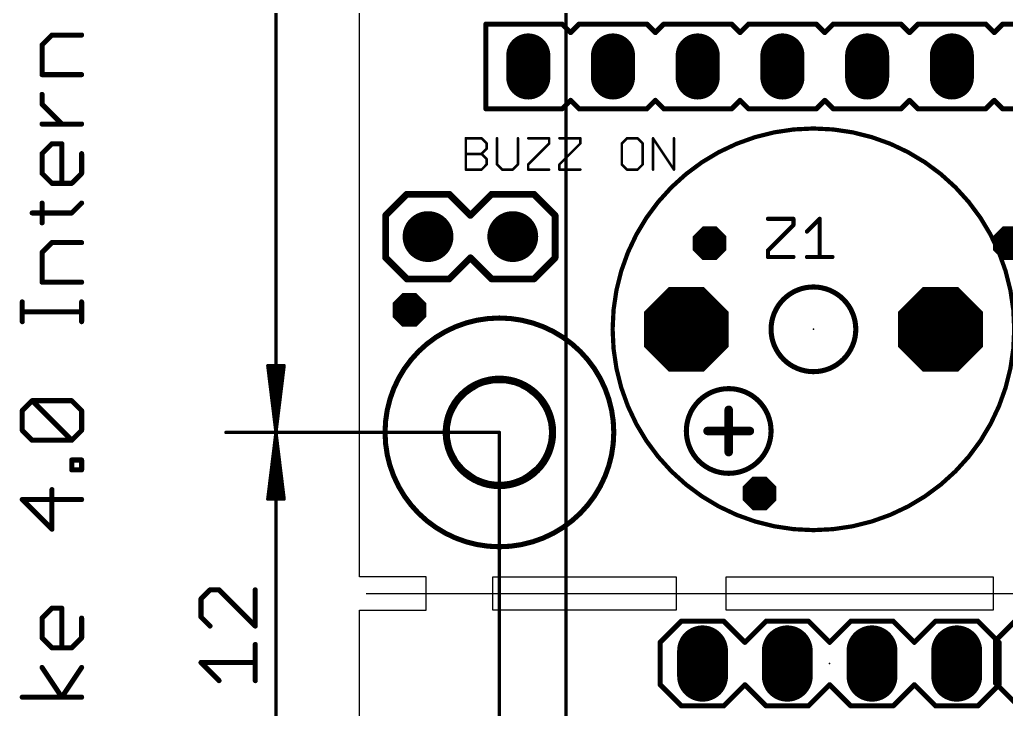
# Model space of a CAD drawing. Extents: x -10 to 70, y -21 to 116.
# Drawn here: x -10.18 to 19.4, y 47.03 to 67.7 of the extents above; entities that cross this region are included whole.
import ezdxf

# ---------------------------------------------------------------- set-up
doc = ezdxf.new("R2010")
doc.units = 0
for name, color, linetype in [('17', 82, 'CONTINUOUS'), ('18', 82, 'CONTINUOUS'), ('20', 7, 'CONTINUOUS'), ('21', 253, 'CONTINUOUS'), ('23', 7, 'CONTINUOUS'), ('25', 253, 'CONTINUOUS'), ('47', 253, 'CONTINUOUS')]:
    doc.layers.add(name, color=color, linetype=linetype)

# ---------------------------------------------------------------- blocks, each defined once
blk = doc.blocks.new('ROUNDP')
at = {"const_width": 0.5}
blk.add_lwpolyline([(0, -0.25, 1), (0, 0.25, 1), (0, -0.25)], format="xyb", dxfattribs=at)
blk = doc.blocks.new('LONGP50')
at = {"const_width": 1}
blk.add_lwpolyline([(-0.25, 0), (0.25, 0)], dxfattribs=at)
at = {"const_width": 0.5}
for points in [[(-0.25, 0.25, 1), (-0.25, -0.25)], [(0.25, -0.25, 1), (0.25, 0.25)]]:
    blk.add_lwpolyline(points, format="xyb", dxfattribs=at)
blk = doc.blocks.new('OCTAGONP')
at = {"const_width": 0.5}
blk.add_lwpolyline([(-0.25, -0.1036), (-0.25, 0.1036), (-0.1036, 0.25), (0.1036, 0.25), (0.25, 0.1036), (0.25, -0.1036), (0.1036, -0.25), (-0.1036, -0.25), (-0.25, -0.1036), (-0.25, 0.1036)], dxfattribs=at)
blk = doc.blocks.new('OCTAGONV')
at = {"const_width": 0.5}
blk.add_lwpolyline([(-0.25, -0.1036), (-0.25, 0.1036), (-0.1036, 0.25), (0.1036, 0.25), (0.25, 0.1036), (0.25, -0.1036), (0.1036, -0.25), (-0.1036, -0.25), (-0.25, -0.1036), (-0.25, 0.1036)], dxfattribs=at)

msp = doc.modelspace()

# ---------------------------------------------------------------- linework, layer by layer
at = {"layer": '20'}
for p, q in [((0, 51), (0, 100)), ((2, 51), (0, 51)), ((2, 50), (2, 51)), ((4, 51), (9.5, 51)), ((4, 50), (4, 51)), ((9.5, 51), (9.5, 50)), ((11, 51), (19, 51)), ((11, 50), (11, 51)), ((19, 51), (19, 50)), ((0, 50), (2, 50)), ((0, 0), (0, 50)), ((9.5, 50), (4, 50)), ((19, 50), (11, 50))]:
    msp.add_line(p, q, dxfattribs=at)
msp.add_circle((4.1995, 55.33), 1.5, dxfattribs=at)
at = {"layer": '21'}
msp.add_line((0.2, 50.5), (50.2, 50.5), dxfattribs=at)
for points, const_width in [([(3.7945, 67.57), (3.7945, 65.03)], 0.1524), ([(6.0805, 67.57), (3.7945, 67.57)], 0.1524), ([(6.3345, 67.316), (6.0805, 67.57)], 0.1524), ([(6.5885, 67.57), (6.3345, 67.316)], 0.1524), ([(8.6205, 67.57), (6.5885, 67.57)], 0.1524), ([(8.8745, 67.316), (8.6205, 67.57)], 0.1524), ([(9.1285, 67.57), (8.8745, 67.316)], 0.1524), ([(11.1605, 67.57), (9.1285, 67.57)], 0.1524), ([(11.4145, 67.316), (11.1605, 67.57)], 0.1524), ([(11.6685, 67.57), (11.4145, 67.316)], 0.1524), ([(13.7005, 67.57), (11.6685, 67.57)], 0.1524), ([(13.9545, 67.316), (13.7005, 67.57)], 0.1524), ([(14.2085, 67.57), (13.9545, 67.316)], 0.1524), ([(16.2405, 67.57), (14.2085, 67.57)], 0.1524), ([(16.4945, 67.316), (16.2405, 67.57)], 0.1524), ([(16.7485, 67.57), (16.4945, 67.316)], 0.1524), ([(18.7805, 67.57), (16.7485, 67.57)], 0.1524), ([(19.0345, 67.316), (18.7805, 67.57)], 0.1524), ([(19.2885, 67.57), (19.0345, 67.316)], 0.1524), ([(21.3205, 67.57), (19.2885, 67.57)], 0.1524), ([(3.7945, 65.03), (6.0805, 65.03)], 0.1524), ([(6.0805, 65.03), (6.3345, 65.284)], 0.1524), ([(6.3345, 65.284), (6.5885, 65.03)], 0.1524), ([(6.5885, 65.03), (8.6205, 65.03)], 0.1524), ([(8.6205, 65.03), (8.8745, 65.284)], 0.1524), ([(8.8745, 65.284), (9.1285, 65.03)], 0.1524), ([(9.1285, 65.03), (11.1605, 65.03)], 0.1524), ([(11.1605, 65.03), (11.4145, 65.284)], 0.1524), ([(11.4145, 65.284), (11.6685, 65.03)], 0.1524), ([(11.6685, 65.03), (13.7005, 65.03)], 0.1524), ([(13.7005, 65.03), (13.9545, 65.284)], 0.1524), ([(13.9545, 65.284), (14.2085, 65.03)], 0.1524), ([(14.2085, 65.03), (16.2405, 65.03)], 0.1524), ([(16.2405, 65.03), (16.4945, 65.284)], 0.1524), ([(16.4945, 65.284), (16.7485, 65.03)], 0.1524), ([(16.7485, 65.03), (18.7805, 65.03)], 0.1524), ([(18.7805, 65.03), (19.0345, 65.284)], 0.1524), ([(19.0345, 65.284), (19.2885, 65.03)], 0.1524), ([(19.2885, 65.03), (21.3205, 65.03)], 0.1524), ([(3.192, 63.2071), (3.192, 64.1477)], 0.0762), ([(3.192, 64.1477), (3.6623, 64.1477)], 0.0762), ([(3.6623, 64.1477), (3.819, 63.9909)], 0.0762), ([(4.1275, 64.1477), (4.1275, 63.3639)], 0.0762), ([(4.7546, 63.3639), (4.7546, 64.1477)], 0.0762), ([(5.063, 64.1477), (5.6901, 64.1477)], 0.0762), ([(5.6901, 64.1477), (5.6901, 63.9909)], 0.0762), ([(5.9985, 64.1477), (6.6256, 64.1477)], 0.0762), ([(6.6256, 64.1477), (6.6256, 63.9909)], 0.0762), ([(8.0263, 64.1477), (7.8696, 63.9909)], 0.0762), ([(8.3399, 64.1477), (8.0263, 64.1477)], 0.0762), ([(8.4966, 63.9909), (8.3399, 64.1477)], 0.0762), ([(8.8051, 63.2071), (8.8051, 64.1477)], 0.0762), ([(8.8051, 64.1477), (9.4321, 63.2071)], 0.0762), ([(9.4321, 63.2071), (9.4321, 64.1477)], 0.0762), ([(3.819, 63.9909), (3.819, 63.8342)], 0.0762), ([(5.6901, 63.9909), (5.063, 63.3639)], 0.0762), ([(6.6256, 63.9909), (5.9985, 63.3639)], 0.0762), ([(7.8696, 63.9909), (7.8696, 63.3639)], 0.0762), ([(8.4966, 63.3639), (8.4966, 63.9909)], 0.0762), ([(3.192, 63.6774), (3.6623, 63.6774)], 0.0762), ([(3.819, 63.8342), (3.6623, 63.6774)], 0.0762), ([(3.6623, 63.6774), (3.819, 63.5206)], 0.0762), ([(3.819, 63.3639), (3.6623, 63.2071)], 0.0762), ([(3.819, 63.5206), (3.819, 63.3639)], 0.0762), ([(4.1275, 63.3639), (4.2843, 63.2071)], 0.0762), ([(4.5978, 63.2071), (4.7546, 63.3639)], 0.0762), ([(5.063, 63.3639), (5.063, 63.2071)], 0.0762), ([(5.9985, 63.3639), (5.9985, 63.2071)], 0.0762), ([(7.8696, 63.3639), (8.0263, 63.2071)], 0.0762), ([(8.3399, 63.2071), (8.4966, 63.3639)], 0.0762), ([(3.6623, 63.2071), (3.192, 63.2071)], 0.0762), ([(4.2843, 63.2071), (4.5978, 63.2071)], 0.0762), ([(5.063, 63.2071), (5.6901, 63.2071)], 0.0762), ([(5.9985, 63.2071), (6.6256, 63.2071)], 0.0762), ([(8.0263, 63.2071), (8.3399, 63.2071)], 0.0762), ([(0.79, 61.835), (1.425, 62.47)], 0.2032), ([(1.425, 62.47), (2.695, 62.47)], 0.2032), ([(2.695, 62.47), (3.33, 61.835)], 0.2032), ([(3.33, 61.835), (3.965, 62.47)], 0.2032), ([(3.965, 62.47), (5.235, 62.47)], 0.2032), ([(5.87, 61.835), (5.235, 62.47)], 0.2032), ([(0.79, 60.565), (0.79, 61.835)], 0.2032), ([(5.87, 60.565), (5.87, 61.835)], 0.2032), ([(1.425, 59.93), (0.79, 60.565)], 0.2032), ([(3.33, 60.565), (2.695, 59.93)], 0.2032), ([(3.965, 59.93), (3.33, 60.565)], 0.2032), ([(5.235, 59.93), (5.87, 60.565)], 0.2032), ([(2.695, 59.93), (1.425, 59.93)], 0.2032), ([(5.235, 59.93), (3.965, 59.93)], 0.2032), ([(11.074, 54.737), (11.074, 56.007)], 0.254), ([(11.709, 55.372), (10.439, 55.372)], 0.254), ([(9.02, 49.035), (9.655, 49.67)], 0.1524), ([(9.655, 49.67), (10.925, 49.67)], 0.1524), ([(11.56, 49.035), (10.925, 49.67)], 0.1524), ([(11.56, 49.035), (12.195, 49.67)], 0.1524), ([(12.195, 49.67), (13.465, 49.67)], 0.1524), ([(13.465, 49.67), (14.1, 49.035)], 0.1524), ([(14.1, 49.035), (14.735, 49.67)], 0.1524), ([(14.735, 49.67), (16.005, 49.67)], 0.1524), ([(16.005, 49.67), (16.64, 49.035)], 0.1524), ([(16.64, 49.035), (17.275, 49.67)], 0.1524), ([(17.275, 49.67), (18.545, 49.67)], 0.1524), ([(19.18, 49.035), (18.545, 49.67)], 0.1524), ([(19.07, 49.085), (19.705, 49.72)], 0.1524), ([(9.02, 47.765), (9.02, 49.035)], 0.1524), ([(19.07, 47.815), (19.07, 49.085)], 0.1524), ([(19.18, 47.765), (19.18, 49.035)], 0.1524), ([(9.655, 47.13), (9.02, 47.765)], 0.1524), ([(10.925, 47.13), (11.56, 47.765)], 0.1524), ([(12.195, 47.13), (11.56, 47.765)], 0.1524), ([(14.1, 47.765), (13.465, 47.13)], 0.1524), ([(14.735, 47.13), (14.1, 47.765)], 0.1524), ([(16.64, 47.765), (16.005, 47.13)], 0.1524), ([(17.275, 47.13), (16.64, 47.765)], 0.1524), ([(18.545, 47.13), (19.18, 47.765)], 0.1524), ([(19.705, 47.18), (19.07, 47.815)], 0.1524), ([(10.925, 47.13), (9.655, 47.13)], 0.1524), ([(13.465, 47.13), (12.195, 47.13)], 0.1524), ([(16.005, 47.13), (14.735, 47.13)], 0.1524), ([(18.545, 47.13), (17.275, 47.13)], 0.1524)]:
    msp.add_lwpolyline(points, dxfattribs=dict(at, const_width=const_width))
for points, const_width in [([(3.8326, 67.57, 1), (3.7564, 67.57)], 0.0762), ([(3.7945, 67.6081, 1), (3.7945, 67.5319)], 0.0762), ([(6.1074, 67.5969, 1), (6.0536, 67.5431)], 0.0762), ([(6.0805, 67.5319, 1), (6.0805, 67.6081)], 0.0762), ([(6.5885, 67.6081, 1), (6.5885, 67.5319)], 0.0762), ([(6.6154, 67.5431, 1), (6.5616, 67.5969)], 0.0762), ([(8.6474, 67.5969, 1), (8.5936, 67.5431)], 0.0762), ([(8.6205, 67.5319, 1), (8.6205, 67.6081)], 0.0762), ([(9.1285, 67.6081, 1), (9.1285, 67.5319)], 0.0762), ([(9.1554, 67.5431, 1), (9.1016, 67.5969)], 0.0762), ([(11.1874, 67.5969, 1), (11.1336, 67.5431)], 0.0762), ([(11.1605, 67.5319, 1), (11.1605, 67.6081)], 0.0762), ([(11.6685, 67.6081, 1), (11.6685, 67.5319)], 0.0762), ([(11.6954, 67.5431, 1), (11.6416, 67.5969)], 0.0762), ([(13.7274, 67.5969, 1), (13.6736, 67.5431)], 0.0762), ([(13.7005, 67.5319, 1), (13.7005, 67.6081)], 0.0762), ([(14.2085, 67.6081, 1), (14.2085, 67.5319)], 0.0762), ([(14.2354, 67.5431, 1), (14.1816, 67.5969)], 0.0762), ([(16.2674, 67.5969, 1), (16.2136, 67.5431)], 0.0762), ([(16.2405, 67.5319, 1), (16.2405, 67.6081)], 0.0762), ([(16.7485, 67.6081, 1), (16.7485, 67.5319)], 0.0762), ([(16.7754, 67.5431, 1), (16.7216, 67.5969)], 0.0762), ([(18.8074, 67.5969, 1), (18.7536, 67.5431)], 0.0762), ([(18.7805, 67.5319, 1), (18.7805, 67.6081)], 0.0762), ([(19.2885, 67.6081, 1), (19.2885, 67.5319)], 0.0762), ([(19.3154, 67.5431, 1), (19.2616, 67.5969)], 0.0762), ([(6.3076, 67.3429, 1), (6.3614, 67.2891)], 0.0762), ([(6.3076, 67.2891, 1), (6.3614, 67.3429)], 0.0762), ([(8.8476, 67.3429, 1), (8.9014, 67.2891)], 0.0762), ([(8.8476, 67.2891, 1), (8.9014, 67.3429)], 0.0762), ([(11.3876, 67.3429, 1), (11.4414, 67.2891)], 0.0762), ([(11.3876, 67.2891, 1), (11.4414, 67.3429)], 0.0762), ([(13.9276, 67.3429, 1), (13.9814, 67.2891)], 0.0762), ([(13.9276, 67.2891, 1), (13.9814, 67.3429)], 0.0762), ([(16.4676, 67.3429, 1), (16.5214, 67.2891)], 0.0762), ([(16.4676, 67.2891, 1), (16.5214, 67.3429)], 0.0762), ([(19.0076, 67.3429, 1), (19.0614, 67.2891)], 0.0762), ([(19.0076, 67.2891, 1), (19.0614, 67.3429)], 0.0762), ([(3.7945, 65.0681, 1), (3.7945, 64.9919)], 0.0762), ([(6.0536, 65.0569, 1), (6.1074, 65.0031)], 0.0762), ([(6.0805, 64.9919, 1), (6.0805, 65.0681)], 0.0762), ([(6.3614, 65.3109, 1), (6.3076, 65.2571)], 0.0762), ([(6.3614, 65.2571, 1), (6.3076, 65.3109)], 0.0762), ([(6.5885, 65.0681, 1), (6.5885, 64.9919)], 0.0762), ([(6.5616, 65.0031, 1), (6.6154, 65.0569)], 0.0762), ([(8.5936, 65.0569, 1), (8.6474, 65.0031)], 0.0762), ([(8.6205, 64.9919, 1), (8.6205, 65.0681)], 0.0762), ([(8.9014, 65.3109, 1), (8.8476, 65.2571)], 0.0762), ([(8.9014, 65.2571, 1), (8.8476, 65.3109)], 0.0762), ([(9.1285, 65.0681, 1), (9.1285, 64.9919)], 0.0762), ([(9.1016, 65.0031, 1), (9.1554, 65.0569)], 0.0762), ([(11.1336, 65.0569, 1), (11.1874, 65.0031)], 0.0762), ([(11.1605, 64.9919, 1), (11.1605, 65.0681)], 0.0762), ([(11.4414, 65.3109, 1), (11.3876, 65.2571)], 0.0762), ([(11.4414, 65.2571, 1), (11.3876, 65.3109)], 0.0762), ([(11.6685, 65.0681, 1), (11.6685, 64.9919)], 0.0762), ([(11.6416, 65.0031, 1), (11.6954, 65.0569)], 0.0762), ([(13.6736, 65.0569, 1), (13.7274, 65.0031)], 0.0762), ([(13.7005, 64.9919, 1), (13.7005, 65.0681)], 0.0762), ([(13.9814, 65.3109, 1), (13.9276, 65.2571)], 0.0762), ([(13.9814, 65.2571, 1), (13.9276, 65.3109)], 0.0762), ([(14.2085, 65.0681, 1), (14.2085, 64.9919)], 0.0762), ([(14.1816, 65.0031, 1), (14.2354, 65.0569)], 0.0762), ([(16.2136, 65.0569, 1), (16.2674, 65.0031)], 0.0762), ([(16.2405, 64.9919, 1), (16.2405, 65.0681)], 0.0762), ([(16.5214, 65.3109, 1), (16.4676, 65.2571)], 0.0762), ([(16.5214, 65.2571, 1), (16.4676, 65.3109)], 0.0762), ([(16.7485, 65.0681, 1), (16.7485, 64.9919)], 0.0762), ([(16.7216, 65.0031, 1), (16.7754, 65.0569)], 0.0762), ([(18.7536, 65.0569, 1), (18.8074, 65.0031)], 0.0762), ([(18.7805, 64.9919, 1), (18.7805, 65.0681)], 0.0762), ([(19.0614, 65.3109, 1), (19.0076, 65.2571)], 0.0762), ([(19.0614, 65.2571, 1), (19.0076, 65.3109)], 0.0762), ([(19.2885, 65.0681, 1), (19.2885, 64.9919)], 0.0762), ([(19.2616, 65.0031, 1), (19.3154, 65.0569)], 0.0762), ([(3.7564, 65.03, 1), (3.8326, 65.03)], 0.0762), ([(13.614, 52.3992, 1), (13.614, 64.4408, 1), (13.614, 52.3992)], 0.127), ([(3.211, 64.1477, 1), (3.1729, 64.1477)], 0.0381), ([(3.192, 64.1668, 1), (3.192, 64.1287)], 0.0381), ([(3.6757, 64.1612, 1), (3.6488, 64.1342)], 0.0381), ([(3.6623, 64.1287, 1), (3.6623, 64.1668)], 0.0381), ([(4.1465, 64.1477, 1), (4.1084, 64.1477)], 0.0381), ([(4.7736, 64.1477, 1), (4.7355, 64.1477)], 0.0381), ([(5.063, 64.1668, 1), (5.063, 64.1287)], 0.0381), ([(5.7091, 64.1477, 1), (5.671, 64.1477)], 0.0381), ([(5.6901, 64.1287, 1), (5.6901, 64.1668)], 0.0381), ([(5.9985, 64.1668, 1), (5.9985, 64.1287)], 0.0381), ([(6.6446, 64.1477, 1), (6.6065, 64.1477)], 0.0381), ([(6.6256, 64.1287, 1), (6.6256, 64.1668)], 0.0381), ([(8.0263, 64.1668, 1), (8.0263, 64.1287)], 0.0381), ([(8.0398, 64.1342, 1), (8.0129, 64.1612)], 0.0381), ([(8.3533, 64.1612, 1), (8.3264, 64.1342)], 0.0381), ([(8.3399, 64.1287, 1), (8.3399, 64.1668)], 0.0381), ([(8.8241, 64.1477, 1), (8.786, 64.1477)], 0.0381), ([(8.8209, 64.1583, 1), (8.7892, 64.1371)], 0.0381), ([(9.4512, 64.1477, 1), (9.4131, 64.1477)], 0.0381), ([(3.8381, 63.9909, 1), (3.8, 63.9909)], 0.0381), ([(3.8056, 63.9775, 1), (3.8325, 64.0044)], 0.0381), ([(5.671, 63.9909, 1), (5.7091, 63.9909)], 0.0381), ([(5.7035, 63.9775, 1), (5.6766, 64.0044)], 0.0381), ([(6.6065, 63.9909, 1), (6.6446, 63.9909)], 0.0381), ([(6.6391, 63.9775, 1), (6.6121, 64.0044)], 0.0381), ([(7.8886, 63.9909, 1), (7.8505, 63.9909)], 0.0381), ([(7.8561, 64.0044, 1), (7.883, 63.9775)], 0.0381), ([(8.5157, 63.9909, 1), (8.4776, 63.9909)], 0.0381), ([(8.4832, 63.9775, 1), (8.5101, 64.0044)], 0.0381), ([(3.192, 63.6965, 1), (3.192, 63.6584)], 0.0381), ([(3.6757, 63.6909, 1), (3.6488, 63.6639)], 0.0381), ([(3.6488, 63.6909, 1), (3.6757, 63.6639)], 0.0381), ([(3.6623, 63.6584, 1), (3.6623, 63.6965)], 0.0381), ([(3.8, 63.8342, 1), (3.8381, 63.8342)], 0.0381), ([(3.8325, 63.8207, 1), (3.8056, 63.8476)], 0.0381), ([(3.8381, 63.5206, 1), (3.8, 63.5206)], 0.0381), ([(3.8, 63.3639, 1), (3.8381, 63.3639)], 0.0381), ([(3.8056, 63.5072, 1), (3.8325, 63.5341)], 0.0381), ([(3.8325, 63.3504, 1), (3.8056, 63.3773)], 0.0381), ([(4.1084, 63.3639, 1), (4.1465, 63.3639)], 0.0381), ([(4.141, 63.3773, 1), (4.114, 63.3504)], 0.0381), ([(4.7355, 63.3639, 1), (4.7736, 63.3639)], 0.0381), ([(4.768, 63.3504, 1), (4.7411, 63.3773)], 0.0381), ([(5.0821, 63.3639, 1), (5.044, 63.3639)], 0.0381), ([(5.0495, 63.3773, 1), (5.0765, 63.3504)], 0.0381), ([(6.0176, 63.3639, 1), (5.9795, 63.3639)], 0.0381), ([(5.9851, 63.3773, 1), (6.012, 63.3504)], 0.0381), ([(7.883, 63.3773, 1), (7.8561, 63.3504)], 0.0381), ([(7.8505, 63.3639, 1), (7.8886, 63.3639)], 0.0381), ([(8.4776, 63.3639, 1), (8.5157, 63.3639)], 0.0381), ([(8.5101, 63.3504, 1), (8.4832, 63.3773)], 0.0381), ([(3.1729, 63.2071, 1), (3.211, 63.2071)], 0.0381), ([(3.192, 63.2262, 1), (3.192, 63.1881)], 0.0381), ([(3.6488, 63.2206, 1), (3.6757, 63.1936)], 0.0381), ([(3.6623, 63.1881, 1), (3.6623, 63.2262)], 0.0381), ([(4.2843, 63.2262, 1), (4.2843, 63.1881)], 0.0381), ([(4.2708, 63.1936, 1), (4.2977, 63.2206)], 0.0381), ([(4.5843, 63.2206, 1), (4.6113, 63.1936)], 0.0381), ([(4.5978, 63.1881, 1), (4.5978, 63.2262)], 0.0381), ([(5.063, 63.2262, 1), (5.063, 63.1881)], 0.0381), ([(5.044, 63.2071, 1), (5.0821, 63.2071)], 0.0381), ([(5.6901, 63.1881, 1), (5.6901, 63.2262)], 0.0381), ([(5.9985, 63.2262, 1), (5.9985, 63.1881)], 0.0381), ([(5.9795, 63.2071, 1), (6.0176, 63.2071)], 0.0381), ([(6.6256, 63.1881, 1), (6.6256, 63.2262)], 0.0381), ([(8.0263, 63.2262, 1), (8.0263, 63.1881)], 0.0381), ([(8.0129, 63.1936, 1), (8.0398, 63.2206)], 0.0381), ([(8.3264, 63.2206, 1), (8.3533, 63.1936)], 0.0381), ([(8.3399, 63.1881, 1), (8.3399, 63.2262)], 0.0381), ([(8.786, 63.2071, 1), (8.8241, 63.2071)], 0.0381), ([(9.4131, 63.2071, 1), (9.4512, 63.2071)], 0.0381), ([(9.4163, 63.1965, 1), (9.448, 63.2177)], 0.0381), ([(1.425, 62.5208, 1), (1.425, 62.4192)], 0.1016), ([(1.4609, 62.4341, 1), (1.3891, 62.5059)], 0.1016), ([(2.7309, 62.5059, 1), (2.6591, 62.4341)], 0.1016), ([(2.695, 62.4192, 1), (2.695, 62.5208)], 0.1016), ([(3.965, 62.5208, 1), (3.965, 62.4192)], 0.1016), ([(4.0009, 62.4341, 1), (3.9291, 62.5059)], 0.1016), ([(5.2709, 62.5059, 1), (5.1991, 62.4341)], 0.1016), ([(5.235, 62.4192, 1), (5.235, 62.5208)], 0.1016), ([(0.8408, 61.835, 1), (0.7392, 61.835)], 0.1016), ([(0.7541, 61.8709, 1), (0.8259, 61.7991)], 0.1016), ([(3.2941, 61.8709, 1), (3.3659, 61.7991)], 0.1016), ([(3.2941, 61.7991, 1), (3.3659, 61.8709)], 0.1016), ([(5.9208, 61.835, 1), (5.8192, 61.835)], 0.1016), ([(5.8341, 61.7991, 1), (5.9059, 61.8709)], 0.1016), ([(0.8259, 60.6009, 1), (0.7541, 60.5291)], 0.1016), ([(3.3659, 60.6009, 1), (3.2941, 60.5291)], 0.1016), ([(3.3659, 60.5291, 1), (3.2941, 60.6009)], 0.1016), ([(5.9059, 60.5291, 1), (5.8341, 60.6009)], 0.1016), ([(0.7392, 60.565, 1), (0.8408, 60.565)], 0.1016), ([(5.8192, 60.565, 1), (5.9208, 60.565)], 0.1016), ([(1.425, 59.9808, 1), (1.425, 59.8792)], 0.1016), ([(1.3891, 59.8941, 1), (1.4609, 59.9659)], 0.1016), ([(2.6591, 59.9659, 1), (2.7309, 59.8941)], 0.1016), ([(2.695, 59.8792, 1), (2.695, 59.9808)], 0.1016), ([(3.965, 59.9808, 1), (3.965, 59.8792)], 0.1016), ([(3.9291, 59.8941, 1), (4.0009, 59.9659)], 0.1016), ([(5.1991, 59.9659, 1), (5.2709, 59.8941)], 0.1016), ([(5.235, 59.8792, 1), (5.235, 59.9808)], 0.1016), ([(13.614, 57.15, 1), (13.614, 59.69, 1), (13.614, 57.15)], 0.1524), ([(4.1995, 51.901, 1), (4.1995, 58.759, 1), (4.1995, 51.901)], 0.1524), ([(4.1995, 53.73, 1), (4.1995, 56.93, 1), (4.1995, 53.73)], 0.2032), ([(11.074, 54.102, 1), (11.074, 56.642, 1), (11.074, 54.102)], 0.1524), ([(11.1375, 56.007, 1), (11.0105, 56.007)], 0.127), ([(10.439, 55.4355, 1), (10.439, 55.3085)], 0.127), ([(11.709, 55.3085, 1), (11.709, 55.4355)], 0.127), ([(11.0105, 54.737, 1), (11.1375, 54.737)], 0.127), ([(9.655, 49.7081, 1), (9.655, 49.6319)], 0.0762), ([(9.6819, 49.6431, 1), (9.6281, 49.6969)], 0.0762), ([(10.9519, 49.6969, 1), (10.8981, 49.6431)], 0.0762), ([(10.925, 49.6319, 1), (10.925, 49.7081)], 0.0762), ([(12.195, 49.7081, 1), (12.195, 49.6319)], 0.0762), ([(12.2219, 49.6431, 1), (12.1681, 49.6969)], 0.0762), ([(13.4919, 49.6969, 1), (13.4381, 49.6431)], 0.0762), ([(13.465, 49.6319, 1), (13.465, 49.7081)], 0.0762), ([(14.735, 49.7081, 1), (14.735, 49.6319)], 0.0762), ([(14.7619, 49.6431, 1), (14.7081, 49.6969)], 0.0762), ([(16.0319, 49.6969, 1), (15.9781, 49.6431)], 0.0762), ([(16.005, 49.6319, 1), (16.005, 49.7081)], 0.0762), ([(17.275, 49.7081, 1), (17.275, 49.6319)], 0.0762), ([(17.3019, 49.6431, 1), (17.2481, 49.6969)], 0.0762), ([(18.5719, 49.6969, 1), (18.5181, 49.6431)], 0.0762), ([(18.545, 49.6319, 1), (18.545, 49.7081)], 0.0762), ([(9.0581, 49.035, 1), (8.9819, 49.035)], 0.0762), ([(8.9931, 49.0619, 1), (9.0469, 49.0081)], 0.0762), ([(11.5331, 49.0619, 1), (11.5869, 49.0081)], 0.0762), ([(11.5331, 49.0081, 1), (11.5869, 49.0619)], 0.0762), ([(14.0731, 49.0619, 1), (14.1269, 49.0081)], 0.0762), ([(14.0731, 49.0081, 1), (14.1269, 49.0619)], 0.0762), ([(16.6131, 49.0619, 1), (16.6669, 49.0081)], 0.0762), ([(16.6131, 49.0081, 1), (16.6669, 49.0619)], 0.0762), ([(19.1081, 49.085, 1), (19.0319, 49.085)], 0.0762), ([(19.0431, 49.1119, 1), (19.0969, 49.0581)], 0.0762), ([(19.2181, 49.035, 1), (19.1419, 49.035)], 0.0762), ([(19.1531, 49.0081, 1), (19.2069, 49.0619)], 0.0762), ([(8.9819, 47.765, 1), (9.0581, 47.765)], 0.0762), ([(9.0469, 47.7919, 1), (8.9931, 47.7381)], 0.0762), ([(11.5869, 47.7919, 1), (11.5331, 47.7381)], 0.0762), ([(11.5869, 47.7381, 1), (11.5331, 47.7919)], 0.0762), ([(14.1269, 47.7919, 1), (14.0731, 47.7381)], 0.0762), ([(14.1269, 47.7381, 1), (14.0731, 47.7919)], 0.0762), ([(16.6669, 47.7919, 1), (16.6131, 47.7381)], 0.0762), ([(16.6669, 47.7381, 1), (16.6131, 47.7919)], 0.0762), ([(19.0319, 47.815, 1), (19.1081, 47.815)], 0.0762), ([(19.0969, 47.8419, 1), (19.0431, 47.7881)], 0.0762), ([(19.1419, 47.765, 1), (19.2181, 47.765)], 0.0762), ([(19.2069, 47.7381, 1), (19.1531, 47.7919)], 0.0762), ([(9.655, 47.1681, 1), (9.655, 47.0919)], 0.0762), ([(9.6281, 47.1031, 1), (9.6819, 47.1569)], 0.0762), ([(10.8981, 47.1569, 1), (10.9519, 47.1031)], 0.0762), ([(10.925, 47.0919, 1), (10.925, 47.1681)], 0.0762), ([(12.195, 47.1681, 1), (12.195, 47.0919)], 0.0762), ([(12.1681, 47.1031, 1), (12.2219, 47.1569)], 0.0762), ([(13.4381, 47.1569, 1), (13.4919, 47.1031)], 0.0762), ([(13.465, 47.0919, 1), (13.465, 47.1681)], 0.0762), ([(14.735, 47.1681, 1), (14.735, 47.0919)], 0.0762), ([(14.7081, 47.1031, 1), (14.7619, 47.1569)], 0.0762), ([(15.9781, 47.1569, 1), (16.0319, 47.1031)], 0.0762), ([(16.005, 47.0919, 1), (16.005, 47.1681)], 0.0762), ([(17.275, 47.1681, 1), (17.275, 47.0919)], 0.0762), ([(17.2481, 47.1031, 1), (17.3019, 47.1569)], 0.0762), ([(18.5181, 47.1569, 1), (18.5719, 47.1031)], 0.0762), ([(18.545, 47.0919, 1), (18.545, 47.1681)], 0.0762)]:
    msp.add_lwpolyline(points, format="xyb", dxfattribs=dict(at, const_width=const_width))
at = {"layer": '23'}
for p in [(4.6, 61.2), (13.614, 58.42), (4.1995, 55.33), (14.1, 48.4)]:
    msp.add_point(p, dxfattribs=at)
at = {"layer": '25', "const_width": 0.127}
for points in [[(12.2507, 61.7325), (13.0134, 61.7325)], [(13.0134, 61.5418), (12.2507, 60.7792)], [(13.0134, 61.7325), (13.0134, 61.5418)], [(13.4201, 61.3512), (13.8014, 61.7325)], [(13.8014, 61.7325), (13.8014, 60.5885)], [(12.2507, 60.7792), (12.2507, 60.5885)], [(12.2507, 60.5885), (13.0134, 60.5885)], [(13.4201, 60.5885), (14.1828, 60.5885)]]:
    msp.add_lwpolyline(points, dxfattribs=at)
at = {"layer": '25', "const_width": 0.0635}
for points in [[(12.2507, 61.7642, 1), (12.2507, 61.7007)], [(13.0451, 61.7325, 1), (12.9816, 61.7325)], [(12.9816, 61.5418, 1), (13.0451, 61.5418)], [(13.0358, 61.5194, 1), (12.9909, 61.5643)], [(13.0134, 61.7007, 1), (13.0134, 61.7642)], [(13.8332, 61.7325, 1), (13.7697, 61.7325)], [(13.8239, 61.71, 1), (13.779, 61.7549)], [(13.3976, 61.3736, 1), (13.4426, 61.3287)], [(12.2825, 60.7792, 1), (12.219, 60.7792)], [(12.2507, 60.6203, 1), (12.2507, 60.5568)], [(12.2283, 60.8016, 1), (12.2732, 60.7567)], [(13.0134, 60.5568, 1), (13.0134, 60.6203)], [(13.4201, 60.6203, 1), (13.4201, 60.5568)], [(14.1828, 60.5568, 1), (14.1828, 60.6203)], [(12.219, 60.5885, 1), (12.2825, 60.5885)], [(13.7697, 60.5885, 1), (13.8332, 60.5885)]]:
    msp.add_lwpolyline(points, format="xyb", dxfattribs=at)
at = {"layer": '47'}
for points, const_width in [([(6.1995, 10.08), (6.1995, 115)], 0.1), ([(-2.5, 55.33), (-2.5, 89.0965)], 0.1), ([(-9.5125, 66.9448), (-9.216, 67.2414)], 0.1524), ([(-9.216, 67.2414), (-8.3262, 67.2414)], 0.1524), ([(-9.5125, 66.055), (-9.5125, 66.9448)], 0.1524), ([(-8.3262, 66.055), (-9.5125, 66.055)], 0.1524), ([(-9.5125, 65.167), (-9.5125, 65.4635)], 0.1524), ([(-8.9194, 64.5738), (-9.5125, 65.167)], 0.1524), ([(-8.3262, 64.5738), (-9.5125, 64.5738)], 0.1524), ([(-9.5125, 63.6861), (-9.216, 63.9826)], 0.1524), ([(-9.216, 63.9826), (-8.9194, 63.9826)], 0.1524), ([(-8.9194, 63.9826), (-8.9194, 62.7963)], 0.1524), ([(-9.5125, 63.0929), (-9.5125, 63.6861)], 0.1524), ([(-8.3262, 63.6861), (-8.3262, 63.0929)], 0.1524), ([(-9.216, 62.7963), (-9.5125, 63.0929)], 0.1524), ([(-8.3262, 63.0929), (-8.6228, 62.7963)], 0.1524), ([(-8.6228, 62.7963), (-9.216, 62.7963)], 0.1524), ([(-9.5125, 61.6113), (-9.5125, 62.2045)], 0.1524), ([(-8.6228, 61.9079), (-8.3262, 62.2045)], 0.1524), ([(-9.8091, 61.9079), (-8.6228, 61.9079)], 0.1524), ([(-9.5125, 60.7236), (-9.216, 61.0202)], 0.1524), ([(-9.216, 61.0202), (-8.3262, 61.0202)], 0.1524), ([(-9.5125, 59.8338), (-9.5125, 60.7236)], 0.1524), ([(-8.3262, 59.8338), (-9.5125, 59.8338)], 0.1524), ([(-10.1057, 58.6488), (-10.1057, 59.242)], 0.1524), ([(-8.3262, 58.6488), (-8.3262, 59.242)], 0.1524), ([(-8.3262, 58.9454), (-10.1057, 58.9454)], 0.1524), ([(-2.5, 55.33), (-2.7456, 57.33)], 0.1), ([(-2.7456, 57.33), (-2.2544, 57.33)], 0.1), ([(-2.5, 55.33), (-2.7, 57.33)], 0.1), ([(-2.5, 55.33), (-2.6, 57.33)], 0.1), ([(-2.2544, 57.33), (-2.5, 55.33)], 0.1), ([(-2.4, 57.33), (-2.5, 55.33)], 0.1), ([(-2.3, 57.33), (-2.5, 55.33)], 0.1), ([(-10.1057, 55.9836), (-9.8091, 56.2802)], 0.1524), ([(-9.8091, 56.2802), (-8.6228, 56.2802)], 0.1524), ([(-8.6228, 55.0939), (-9.8091, 56.2802)], 0.1524), ([(-8.6228, 56.2802), (-8.3262, 55.9836)], 0.1524), ([(-10.1057, 55.3905), (-10.1057, 55.9836)], 0.1524), ([(-8.3262, 55.9836), (-8.3262, 55.3905)], 0.1524), ([(-9.8091, 55.0939), (-10.1057, 55.3905)], 0.1524), ([(-8.3262, 55.3905), (-8.6228, 55.0939)], 0.1524), ([(4.1995, 55.33), (-4, 55.33)], 0.1), ([(4.1995, 55.33), (-4, 55.33)], 0.1), ([(-2.5, 55.33), (-2.7456, 53.33)], 0.1), ([(-2.5, 55.33), (-2.7, 53.33)], 0.1), ([(-2.5, 55.33), (-2.6, 53.33)], 0.1), ([(-2.5, 43.13), (-2.5, 55.33)], 0.1), ([(-2.2544, 53.33), (-2.5, 55.33)], 0.1), ([(-2.4, 53.33), (-2.5, 55.33)], 0.1), ([(-2.3, 53.33), (-2.5, 55.33)], 0.1), ([(4.1995, 55.33), (4.1995, -8.5)], 0.1), ([(-8.6228, 55.0939), (-9.8091, 55.0939)], 0.1524), ([(-8.6228, 54.2051), (-8.6228, 54.5017)], 0.1524), ([(-8.6228, 54.5017), (-8.3262, 54.5017)], 0.1524), ([(-8.3262, 54.5017), (-8.3262, 54.2051)], 0.1524), ([(-8.3262, 54.2051), (-8.6228, 54.2051)], 0.1524), ([(-9.216, 52.4276), (-9.216, 53.614)], 0.1524), ([(-8.3262, 53.3174), (-10.1057, 53.3174)], 0.1524), ([(-10.1057, 53.3174), (-9.216, 52.4276)], 0.1524), ([(-2.7456, 53.33), (-2.2544, 53.33)], 0.1), ([(-4.4765, 50.6088), (-4.7477, 50.3376)], 0.1524), ([(-4.2054, 50.6088), (-4.4765, 50.6088)], 0.1524), ([(-3.1207, 49.5241), (-4.2054, 50.6088)], 0.1524), ([(-3.1207, 50.6088), (-3.1207, 49.5241)], 0.1524), ([(-4.7477, 50.3376), (-4.7477, 49.7953)], 0.1524), ([(-9.5125, 49.7624), (-9.216, 50.059)], 0.1524), ([(-9.216, 50.059), (-8.9194, 50.059)], 0.1524), ([(-8.9194, 50.059), (-8.9194, 48.8727)], 0.1524), ([(-9.5125, 49.1693), (-9.5125, 49.7624)], 0.1524), ([(-8.3262, 49.7624), (-8.3262, 49.1693)], 0.1524), ([(-4.7477, 49.7953), (-4.4765, 49.5241)], 0.1524), ([(-9.216, 48.8727), (-9.5125, 49.1693)], 0.1524), ([(-8.3262, 49.1693), (-8.6228, 48.8727)], 0.1524), ([(-8.6228, 48.8727), (-9.216, 48.8727)], 0.1524), ([(-3.1207, 47.887), (-3.1207, 48.9716)], 0.1524), ([(-8.9194, 47.3914), (-9.5125, 48.2812)], 0.1524), ([(-8.3262, 48.2812), (-8.9194, 47.3914)], 0.1524), ([(-4.2054, 47.887), (-4.7477, 48.4293)], 0.1524), ([(-4.7477, 48.4293), (-3.1207, 48.4293)], 0.1524), ([(-8.3262, 47.3914), (-10.1057, 47.3914)], 0.1524)]:
    msp.add_lwpolyline(points, dxfattribs=dict(at, const_width=const_width))
for points, const_width in [([(-9.216, 67.2795, 1), (-9.216, 67.2033)], 0.0762), ([(-9.189, 67.2144, 1), (-9.2429, 67.2683)], 0.0762), ([(-8.3262, 67.2033, 1), (-8.3262, 67.2795)], 0.0762), ([(-9.5395, 66.9717, 1), (-9.4856, 66.9178)], 0.0762), ([(-9.4744, 66.9448, 1), (-9.5506, 66.9448)], 0.0762), ([(-9.5125, 66.0931, 1), (-9.5125, 66.0169)], 0.0762), ([(-9.5506, 66.055, 1), (-9.4744, 66.055)], 0.0762), ([(-8.3262, 66.0169, 1), (-8.3262, 66.0931)], 0.0762), ([(-9.4744, 65.4635, 1), (-9.5506, 65.4635)], 0.0762), ([(-9.4856, 65.1939, 1), (-9.5395, 65.14)], 0.0762), ([(-9.5506, 65.167, 1), (-9.4744, 65.167)], 0.0762), ([(-9.5125, 64.6119, 1), (-9.5125, 64.5357)], 0.0762), ([(-8.9463, 64.5468, 1), (-8.8924, 64.6007)], 0.0762), ([(-8.3262, 64.5357, 1), (-8.3262, 64.6119)], 0.0762), ([(-9.216, 64.0207, 1), (-9.216, 63.9445)], 0.0762), ([(-9.189, 63.9557, 1), (-9.2429, 64.0096)], 0.0762), ([(-8.8813, 63.9826, 1), (-8.9575, 63.9826)], 0.0762), ([(-8.9194, 63.9445, 1), (-8.9194, 64.0207)], 0.0762), ([(-9.5395, 63.713, 1), (-9.4856, 63.6591)], 0.0762), ([(-9.4744, 63.6861, 1), (-9.5506, 63.6861)], 0.0762), ([(-8.2881, 63.6861, 1), (-8.3643, 63.6861)], 0.0762), ([(-9.4856, 63.1198, 1), (-9.5395, 63.0659)], 0.0762), ([(-9.5506, 63.0929, 1), (-9.4744, 63.0929)], 0.0762), ([(-8.3643, 63.0929, 1), (-8.2881, 63.0929)], 0.0762), ([(-8.2993, 63.0659, 1), (-8.3531, 63.1198)], 0.0762), ([(-9.216, 62.8344, 1), (-9.216, 62.7582)], 0.0762), ([(-9.2429, 62.7694, 1), (-9.189, 62.8232)], 0.0762), ([(-8.9575, 62.7963, 1), (-8.8813, 62.7963)], 0.0762), ([(-8.6497, 62.8232, 1), (-8.5958, 62.7694)], 0.0762), ([(-8.6228, 62.7582, 1), (-8.6228, 62.8344)], 0.0762), ([(-9.4744, 62.2045, 1), (-9.5506, 62.2045)], 0.0762), ([(-8.2993, 62.1775, 1), (-8.3531, 62.2314)], 0.0762), ([(-9.8091, 61.946, 1), (-9.8091, 61.8698)], 0.0762), ([(-8.6497, 61.9348, 1), (-8.5958, 61.881)], 0.0762), ([(-8.6228, 61.8698, 1), (-8.6228, 61.946)], 0.0762), ([(-9.5506, 61.6113, 1), (-9.4744, 61.6113)], 0.0762), ([(-9.216, 61.0583, 1), (-9.216, 60.9821)], 0.0762), ([(-9.189, 60.9932, 1), (-9.2429, 61.0471)], 0.0762), ([(-8.3262, 60.9821, 1), (-8.3262, 61.0583)], 0.0762), ([(-9.5395, 60.7505, 1), (-9.4856, 60.6966)], 0.0762), ([(-9.4744, 60.7236, 1), (-9.5506, 60.7236)], 0.0762), ([(-9.5125, 59.8719, 1), (-9.5125, 59.7957)], 0.0762), ([(-9.5506, 59.8338, 1), (-9.4744, 59.8338)], 0.0762), ([(-8.3262, 59.7957, 1), (-8.3262, 59.8719)], 0.0762), ([(-10.0676, 59.242, 1), (-10.1438, 59.242)], 0.0762), ([(-8.2881, 59.242, 1), (-8.3643, 59.242)], 0.0762), ([(-10.1057, 58.9835, 1), (-10.1057, 58.9073)], 0.0762), ([(-8.3262, 58.9073, 1), (-8.3262, 58.9835)], 0.0762), ([(-10.1438, 58.6488, 1), (-10.0676, 58.6488)], 0.0762), ([(-8.3643, 58.6488, 1), (-8.2881, 58.6488)], 0.0762), ([(-2.7208, 57.333, 1), (-2.7704, 57.327)], 0.05), ([(-2.7456, 57.355, 1), (-2.7456, 57.305)], 0.05), ([(-2.6751, 57.3325, 1), (-2.7249, 57.3275)], 0.05), ([(-2.575, 57.3312, 1), (-2.625, 57.3288)], 0.05), ([(-2.375, 57.3288, 1), (-2.425, 57.3312)], 0.05), ([(-2.2751, 57.3275, 1), (-2.3249, 57.3325)], 0.05), ([(-2.2296, 57.327, 1), (-2.2792, 57.333)], 0.05), ([(-2.2544, 57.305, 1), (-2.2544, 57.355)], 0.05), ([(-9.7822, 56.3072, 1), (-9.8361, 56.2533)], 0.0762), ([(-9.8091, 56.3183, 1), (-9.8091, 56.2421)], 0.0762), ([(-9.7822, 56.2533, 1), (-9.8361, 56.3072)], 0.0762), ([(-8.5958, 56.3072, 1), (-8.6497, 56.2533)], 0.0762), ([(-8.6228, 56.2421, 1), (-8.6228, 56.3183)], 0.0762), ([(-10.1327, 56.0106, 1), (-10.0788, 55.9567)], 0.0762), ([(-10.0676, 55.9836, 1), (-10.1438, 55.9836)], 0.0762), ([(-8.2881, 55.9836, 1), (-8.3643, 55.9836)], 0.0762), ([(-8.3531, 55.9567, 1), (-8.2993, 56.0106)], 0.0762), ([(-10.0788, 55.4174, 1), (-10.1327, 55.3635)], 0.0762), ([(-10.1438, 55.3905, 1), (-10.0676, 55.3905)], 0.0762), ([(-8.3643, 55.3905, 1), (-8.2881, 55.3905)], 0.0762), ([(-8.2993, 55.3635, 1), (-8.3531, 55.4174)], 0.0762), ([(-4, 55.355, 1), (-4, 55.305)], 0.05), ([(-4, 55.355, 1), (-4, 55.305)], 0.05), ([(-2.475, 55.33, 1), (-2.525, 55.33)], 0.05), ([(-2.4752, 55.333, 1), (-2.5248, 55.327)], 0.05), ([(-2.475, 55.3288, 1), (-2.525, 55.3312)], 0.05), ([(-2.475, 55.3312, 1), (-2.525, 55.3288)], 0.05), ([(-2.4751, 55.3325, 1), (-2.5249, 55.3275)], 0.05), ([(-2.5248, 55.333, 1), (-2.4752, 55.327)], 0.05), ([(-2.5249, 55.3325, 1), (-2.4751, 55.3275)], 0.05), ([(-2.525, 55.3288, 1), (-2.475, 55.3312)], 0.05), ([(-2.525, 55.3312, 1), (-2.475, 55.3288)], 0.05), ([(-2.525, 55.33, 1), (-2.475, 55.33)], 0.05), ([(-2.4751, 55.3275, 1), (-2.5249, 55.3325)], 0.05), ([(-2.5249, 55.3275, 1), (-2.4751, 55.3325)], 0.05), ([(-2.4752, 55.327, 1), (-2.5248, 55.333)], 0.05), ([(-2.5248, 55.327, 1), (-2.4752, 55.333)], 0.05), ([(4.2245, 55.33, 1), (4.1745, 55.33)], 0.05), ([(4.1995, 55.305, 1), (4.1995, 55.355)], 0.05), ([(4.1995, 55.305, 1), (4.1995, 55.355)], 0.05), ([(-9.8091, 55.132, 1), (-9.8091, 55.0558)], 0.0762), ([(-9.8361, 55.0669, 1), (-9.7822, 55.1208)], 0.0762), ([(-8.6497, 55.1208, 1), (-8.5958, 55.0669)], 0.0762), ([(-8.6497, 55.0669, 1), (-8.5958, 55.1208)], 0.0762), ([(-8.6228, 55.0558, 1), (-8.6228, 55.132)], 0.0762), ([(-8.5847, 54.5017, 1), (-8.6609, 54.5017)], 0.0762), ([(-8.6228, 54.5398, 1), (-8.6228, 54.4636)], 0.0762), ([(-8.2881, 54.5017, 1), (-8.3643, 54.5017)], 0.0762), ([(-8.3262, 54.4636, 1), (-8.3262, 54.5398)], 0.0762), ([(-8.6228, 54.2432, 1), (-8.6228, 54.167)], 0.0762), ([(-8.6609, 54.2051, 1), (-8.5847, 54.2051)], 0.0762), ([(-8.3643, 54.2051, 1), (-8.2881, 54.2051)], 0.0762), ([(-8.3262, 54.167, 1), (-8.3262, 54.2432)], 0.0762), ([(-9.1779, 53.614, 1), (-9.2541, 53.614)], 0.0762), ([(-10.1057, 53.3555, 1), (-10.1057, 53.2793)], 0.0762), ([(-10.0788, 53.3443, 1), (-10.1327, 53.2905)], 0.0762), ([(-8.3262, 53.2793, 1), (-8.3262, 53.3555)], 0.0762), ([(-2.7456, 53.355, 1), (-2.7456, 53.305)], 0.05), ([(-2.7704, 53.333, 1), (-2.7208, 53.327)], 0.05), ([(-2.7249, 53.3325, 1), (-2.6751, 53.3275)], 0.05), ([(-2.625, 53.3312, 1), (-2.575, 53.3288)], 0.05), ([(-2.425, 53.3288, 1), (-2.375, 53.3312)], 0.05), ([(-2.3249, 53.3275, 1), (-2.2751, 53.3325)], 0.05), ([(-2.2792, 53.327, 1), (-2.2296, 53.333)], 0.05), ([(-2.2544, 53.305, 1), (-2.2544, 53.355)], 0.05), ([(-9.2541, 52.4276, 1), (-9.1779, 52.4276)], 0.0762), ([(-9.2429, 52.4007, 1), (-9.189, 52.4546)], 0.0762), ([(-4.4765, 50.6469, 1), (-4.4765, 50.5707)], 0.0762), ([(-4.4496, 50.5819, 1), (-4.5035, 50.6357)], 0.0762), ([(-4.1784, 50.6357, 1), (-4.2323, 50.5819)], 0.0762), ([(-4.2054, 50.5707, 1), (-4.2054, 50.6469)], 0.0762), ([(-3.0826, 50.6088, 1), (-3.1588, 50.6088)], 0.0762), ([(-4.7096, 50.3376, 1), (-4.7858, 50.3376)], 0.0762), ([(-4.7746, 50.3646, 1), (-4.7207, 50.3107)], 0.0762), ([(-9.216, 50.0971, 1), (-9.216, 50.0209)], 0.0762), ([(-9.189, 50.0321, 1), (-9.2429, 50.086)], 0.0762), ([(-8.8813, 50.059, 1), (-8.9575, 50.059)], 0.0762), ([(-8.9194, 50.0209, 1), (-8.9194, 50.0971)], 0.0762), ([(-9.5395, 49.7894, 1), (-9.4856, 49.7355)], 0.0762), ([(-9.4744, 49.7624, 1), (-9.5506, 49.7624)], 0.0762), ([(-8.2881, 49.7624, 1), (-8.3643, 49.7624)], 0.0762), ([(-4.7858, 49.7953, 1), (-4.7096, 49.7953)], 0.0762), ([(-4.7207, 49.8222, 1), (-4.7746, 49.7684)], 0.0762), ([(-4.5035, 49.4972, 1), (-4.4496, 49.5511)], 0.0762), ([(-3.1588, 49.5241, 1), (-3.0826, 49.5241)], 0.0762), ([(-3.1476, 49.4972, 1), (-3.0938, 49.5511)], 0.0762), ([(-9.4856, 49.1962, 1), (-9.5395, 49.1423)], 0.0762), ([(-9.5506, 49.1693, 1), (-9.4744, 49.1693)], 0.0762), ([(-8.3643, 49.1693, 1), (-8.2881, 49.1693)], 0.0762), ([(-8.2993, 49.1423, 1), (-8.3531, 49.1962)], 0.0762), ([(-9.216, 48.9108, 1), (-9.216, 48.8346)], 0.0762), ([(-9.2429, 48.8457, 1), (-9.189, 48.8996)], 0.0762), ([(-8.9575, 48.8727, 1), (-8.8813, 48.8727)], 0.0762), ([(-8.6497, 48.8996, 1), (-8.5958, 48.8457)], 0.0762), ([(-8.6228, 48.8346, 1), (-8.6228, 48.9108)], 0.0762), ([(-3.0826, 48.9716, 1), (-3.1588, 48.9716)], 0.0762), ([(-9.4808, 48.3023, 1), (-9.5442, 48.2601)], 0.0762), ([(-8.2945, 48.2601, 1), (-8.3579, 48.3023)], 0.0762), ([(-4.7207, 48.4563, 1), (-4.7746, 48.4024)], 0.0762), ([(-4.7477, 48.4674, 1), (-4.7477, 48.3912)], 0.0762), ([(-3.1207, 48.3912, 1), (-3.1207, 48.4674)], 0.0762), ([(-4.2323, 47.86, 1), (-4.1784, 47.9139)], 0.0762), ([(-3.1588, 47.887, 1), (-3.0826, 47.887)], 0.0762), ([(-10.1057, 47.4295, 1), (-10.1057, 47.3533)], 0.0762), ([(-8.9511, 47.4126, 1), (-8.8877, 47.3703)], 0.0762), ([(-8.9511, 47.3703, 1), (-8.8877, 47.4126)], 0.0762), ([(-8.3262, 47.3533, 1), (-8.3262, 47.4295)], 0.0762)]:
    msp.add_lwpolyline(points, format="xyb", dxfattribs=dict(at, const_width=const_width))

# ---------------------------------------------------------------- block references
at = {"layer": '17'}
for name, p, xscale, yscale, rotation in [('LONGP50', (5.0645, 66.3), 1.3208, 1.3208, 270), ('LONGP50', (5.0645, 66.3), 1.3208, 1.3208, 270), ('LONGP50', (7.6045, 66.3), 1.3208, 1.3208, 270), ('LONGP50', (7.6045, 66.3), 1.3208, 1.3208, 270), ('LONGP50', (10.1445, 66.3), 1.3208, 1.3208, 270), ('LONGP50', (10.1445, 66.3), 1.3208, 1.3208, 270), ('LONGP50', (12.6845, 66.3), 1.3208, 1.3208, 270), ('LONGP50', (12.6845, 66.3), 1.3208, 1.3208, 270), ('LONGP50', (15.2245, 66.3), 1.3208, 1.3208, 270), ('LONGP50', (15.2245, 66.3), 1.3208, 1.3208, 270), ('LONGP50', (17.7645, 66.3), 1.3208, 1.3208, 270), ('LONGP50', (17.7645, 66.3), 1.3208, 1.3208, 270), ('ROUNDP', (2.06, 61.2), 1.524, 1.524, 270), ('ROUNDP', (2.06, 61.2), 1.524, 1.524, 270), ('ROUNDP', (4.6, 61.2), 1.524, 1.524, 270), ('ROUNDP', (4.6, 61.2), 1.524, 1.524, 270), ('OCTAGONP', (9.804, 58.42), 2.54, 2.54, 180), ('OCTAGONP', (9.804, 58.42), 2.54, 2.54, 180), ('OCTAGONP', (17.424, 58.42), 2.54, 2.54, 180), ('OCTAGONP', (17.424, 58.42), 2.54, 2.54, 180), ('LONGP50', (10.29, 48.4), 1.524, 1.524, 270), ('LONGP50', (10.29, 48.4), 1.524, 1.524, 270), ('LONGP50', (12.83, 48.4), 1.524, 1.524, 270), ('LONGP50', (12.83, 48.4), 1.524, 1.524, 270), ('LONGP50', (15.37, 48.4), 1.524, 1.524, 270), ('LONGP50', (15.37, 48.4), 1.524, 1.524, 270), ('LONGP50', (17.91, 48.4), 1.524, 1.524, 270), ('LONGP50', (17.91, 48.4), 1.524, 1.524, 270)]:
    msp.add_blockref(name, p, dxfattribs=dict(at, xscale=xscale, yscale=yscale, rotation=rotation))
at = {"layer": '18', "xscale": 1.008, "yscale": 1.008}
for p in [(10.5, 61), (19.5, 61), (1.5, 59), (12, 53.5)]:
    msp.add_blockref('OCTAGONV', p, dxfattribs=at)

doc.saveas('drawing.dxf')
